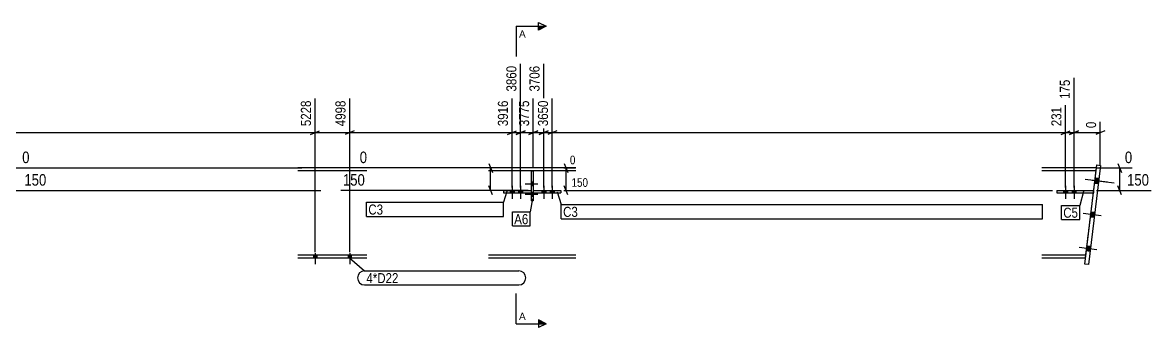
# Model space of a CAD drawing. Header units: millimetres. Extents: x 20 to 109594, y 16 to 5254.
# Drawn here: x 63659 to 71176, y 1394 to 3424 of the extents above; entities that cross this region are included whole.
import ezdxf

# ---------------------------------------------------------------- set-up
doc = ezdxf.new("R2010")
doc.units = ezdxf.units.MM
doc.linetypes.add('DXK_LINE_DOT2', pattern=[3.9198, 1.9599, -1.9599])
for name, color, linetype in [('MÅLSÆTNING', 7, 'Continuous'), ('STÅL', 7, 'Continuous'), ('TEKST', 7, 'Continuous')]:
    doc.layers.add(name, color=color, linetype=linetype)
doc.styles.add('Arial', font='ARIAL.TTF', dxfattribs={"height": 0.2})
doc.styles.add('Arial Narrow', font='ARIALN.TTF', dxfattribs={"height": 0.2})

msp = doc.modelspace()

# ---------------------------------------------------------------- hatches: boundary and pattern name
at = {"layer": 'STÅL', "linetype": 'Continuous'}
for color, points in [(4, [(67060.1, 2335.7), (67060.1, 2361.7), (67045.1, 2361.7), (67045.1, 2335.7)]), (96, [(70822.8, 2352.5), (70826.8, 2385.2), (70802, 2388.3), (70798, 2355.5)]), (96, [(70822.8, 2352.5), (70826.8, 2385.2), (70802, 2388.3), (70798, 2355.5)]), (96, [(66932.2, 2306.2), (66906.2, 2306.2), (66906.2, 2291.2), (66932.2, 2291.2)]), (96, [(66988.6, 2306.2), (66962.6, 2306.2), (66962.6, 2291.2), (66988.6, 2291.2)]), (4, [(67060.1, 2265.7), (67060.1, 2291.7), (67045.1, 2291.7), (67045.1, 2265.7)]), (96, [(67142.7, 2306.2), (67116.7, 2306.2), (67116.7, 2291.2), (67142.7, 2291.2)]), (96, [(67199, 2306.2), (67173, 2306.2), (67173, 2291.2), (67199, 2291.2)]), (96, [(70617.4, 2306.2), (70591.4, 2306.2), (70591.4, 2291.2), (70617.4, 2291.2)]), (96, [(70673.8, 2306.2), (70647.8, 2306.2), (70647.8, 2291.2), (70673.8, 2291.2)]), (96, [(70774.2, 2162), (70770.2, 2129.2), (70795, 2126.2), (70799, 2158.9)]), (96, [(70774.2, 2162), (70770.2, 2129.2), (70795, 2126.2), (70799, 2158.9)]), (96, [(70746.4, 1935.7), (70742.4, 1902.9), (70767.2, 1899.9), (70771.2, 1932.6)]), (96, [(70746.4, 1935.7), (70742.4, 1902.9), (70767.2, 1899.9), (70771.2, 1932.6)]), (4, [(65618.5, 1875.2), (65596.5, 1875.2), (65596.5, 1856.2), (65618.5, 1856.2)]), (4, [(65618.5, 1875.2), (65596.5, 1875.2), (65596.5, 1856.2), (65618.5, 1856.2)]), (4, [(65848.5, 1875.2), (65826.5, 1875.2), (65826.5, 1856.2), (65848.5, 1856.2)]), (4, [(65848.5, 1875.2), (65826.5, 1875.2), (65826.5, 1856.2), (65848.5, 1856.2)])]:
    msp.add_hatch(color=color, dxfattribs=at).paths.add_polyline_path(points)
at = {"layer": 'TEKST', "linetype": 'Continuous'}
for points in [[(67095.1, 3373.8), (67095.1, 3398.8), (67145.1, 3398.8)], [(67095.1, 1419), (67095.1, 1444), (67145.1, 1419)]]:
    msp.add_hatch(color=30, dxfattribs=at).paths.add_polyline_path(points)

# ---------------------------------------------------------------- linework, layer by layer
at = {"layer": 'MÅLSÆTNING', "color": 7, "linetype": 'Continuous'}
for p, q in [((66975.6, 2326.2), (66975.6, 3148.4)), ((67129.7, 2326.2), (67129.7, 3148.4)), ((70660.8, 2326.2), (70660.8, 3056.7)), ((70660.8, 2326.2), (70660.8, 3056.7)), ((67060.1, 2457.2), (67060.1, 2917.4)), ((67186, 2326.2), (67186, 2917.4)), ((67186, 2326.2), (67186, 2917.4)), ((70604.4, 2326.2), (70604.4, 2874.7)), ((70835.5, 2476.2), (70835.5, 2763.9)), ((63500.8, 2691.2), (65607.5, 2691.2)), ((65577.5, 2679.2), (65637.5, 2703.2)), ((65577.5, 2679.2), (65637.5, 2703.2)), ((65607.5, 2691.2), (65837.5, 2691.2)), ((65867.5, 2703.2), (65807.5, 2679.2)), ((65867.5, 2703.2), (65807.5, 2679.2)), ((66945.6, 2679.2), (67005.6, 2703.2)), ((66975.6, 2691.2), (67060.1, 2691.2)), ((67030.1, 2679.2), (67090.1, 2703.2)), ((67090.1, 2703.2), (67030.1, 2679.2)), ((67060.1, 2691.2), (67129.7, 2691.2)), ((67159.7, 2703.2), (67099.7, 2679.2)), ((67099.7, 2679.2), (67159.7, 2703.2)), ((67129.7, 2691.2), (67186, 2691.2)), ((67216, 2703.2), (67156, 2679.2)), ((67216, 2703.2), (67156, 2679.2)), ((67186, 2691.2), (70604.4, 2691.2)), ((70574.4, 2679.2), (70634.4, 2703.2)), ((70574.4, 2679.2), (70634.4, 2703.2)), ((70604.4, 2691.2), (70660.8, 2691.2)), ((70630.8, 2679.2), (70690.8, 2703.2)), ((70660.8, 2691.2), (70835.5, 2691.2)), ((70865.5, 2703.2), (70805.5, 2679.2)), ((66764.1, 2486.2), (66788.1, 2426.2)), ((67266, 2486.2), (67290, 2426.2)), ((70953.3, 2486.2), (70977.3, 2426.2)), ((63578.6, 2456.2), (65519.5, 2456.2)), ((66853.5, 2456.2), (65904.4, 2456.2)), ((66776.1, 2306.2), (66776.1, 2456.2)), ((67263.9, 2456.2), (67340.5, 2456.2)), ((67278, 2306.2), (67278, 2456.2)), ((70810.1, 2456.2), (71048, 2456.2)), ((70965.3, 2306.2), (70965.3, 2456.2)), ((66788.1, 2276.2), (66764.1, 2336.2)), ((67290, 2276.2), (67266, 2336.2)), ((70977.3, 2276.2), (70953.3, 2336.2)), ((63321.9, 2306.2), (65646.1, 2306.2)), ((67025, 2306.2), (65777.8, 2306.2)), ((67263.9, 2306.2), (70518.3, 2306.2)), ((70810.1, 2306.2), (71174.7, 2306.2))]:
    msp.add_line(p, q, dxfattribs=at)
at = {"layer": 'STÅL', "color": 2, "linetype": 'Continuous'}
for p, q in [((65952.5, 2456.2), (65492.5, 2456.2)), ((65952.5, 2437.2), (65492.5, 2437.2)), ((67343.9, 2456.2), (66761.4, 2456.2)), ((67045.1, 2437.2), (66761.4, 2437.2)), ((67343.9, 2437.2), (67060.1, 2437.2)), ((70810.4, 2456.2), (70446.6, 2456.2)), ((70808, 2437.2), (70446.6, 2437.2)), ((70731.6, 1815.1), (70812.8, 2476.1)), ((70837.6, 2473.1), (70756.4, 1812)), ((70812.8, 2476.1), (70837.6, 2473.1)), ((65952.5, 1875.2), (65492.5, 1875.2)), ((65952.5, 1856.2), (65492.5, 1856.2)), ((67343.9, 1875.2), (66761.4, 1875.2)), ((67343.9, 1856.2), (66761.4, 1856.2)), ((70739, 1875.2), (70446.6, 1875.2)), ((70736.7, 1856.2), (70446.6, 1856.2)), ((70756.4, 1812), (70731.6, 1815.1))]:
    msp.add_line(p, q, dxfattribs=at)
at = {"layer": 'STÅL', "color": 7, "linetype": 'DXK_LINE_DOT2'}
for p, q in [((67060.1, 2437.2), (67045.1, 2437.2)), ((70736.7, 1856.2), (70810.4, 2456.2))]:
    msp.add_line(p, q, dxfattribs=at)
at = {"layer": 'STÅL', "color": 4, "linetype": 'Continuous'}
for p, q in [((67045.1, 2437.2), (67060.1, 2437.2)), ((67045.1, 2437.2), (67045.1, 2237.2)), ((67060.1, 2437.2), (67060.1, 2237.2)), ((67090.1, 2348.7), (67005.1, 2348.7)), ((67060.1, 2361.7), (67045.1, 2361.7)), ((67060.1, 2335.7), (67045.1, 2335.7)), ((66861.4, 2306.2), (67045, 2306.2)), ((66861.4, 2306.2), (66861.4, 2291.2)), ((66861.4, 2291.2), (67045, 2291.2)), ((66974.1, 2306.2), (66974.1, 2291.2)), ((67090.1, 2278.7), (67005.1, 2278.7)), ((67045, 2306.2), (67045, 2291.2)), ((67060.1, 2291.7), (67045.1, 2291.7)), ((67060.1, 2265.7), (67045.1, 2265.7)), ((67060.2, 2306.2), (67243.9, 2306.2)), ((67060.2, 2306.2), (67060.2, 2291.2)), ((67060.2, 2291.2), (67243.9, 2291.2)), ((67131.2, 2306.2), (67131.2, 2291.2)), ((67243.9, 2306.2), (67243.9, 2291.2)), ((70546.6, 2306.2), (70790.1, 2306.2)), ((70546.6, 2306.2), (70546.6, 2291.2)), ((70546.6, 2291.2), (70790.1, 2291.2)), ((70659.3, 2306.2), (70659.3, 2291.2)), ((70790.1, 2306.2), (70790.1, 2291.2)), ((67060.1, 2237.2), (67045.1, 2237.2)), ((65607.5, 1888.2), (65607.5, 1815.2)), ((65607.5, 1888.2), (65607.5, 1815.2)), ((65837.5, 1888.2), (65837.5, 1815.2)), ((65837.5, 1888.2), (65837.5, 1815.2)), ((65596.5, 1875.2), (65596.5, 1856.2)), ((65596.5, 1875.2), (65596.5, 1856.2)), ((65618.5, 1875.2), (65618.5, 1856.2)), ((65618.5, 1875.2), (65618.5, 1856.2)), ((65826.5, 1875.2), (65826.5, 1856.2)), ((65826.5, 1875.2), (65826.5, 1856.2)), ((65848.5, 1875.2), (65848.5, 1856.2)), ((65848.5, 1875.2), (65848.5, 1856.2))]:
    msp.add_line(p, q, dxfattribs=at)
at = {"layer": 'STÅL', "color": 96, "linetype": 'Continuous'}
for p, q in [((66919.2, 2336.2), (66919.2, 2251.2)), ((66975.6, 2336.2), (66975.6, 2251.2)), ((67129.7, 2336.2), (67129.7, 2251.2)), ((67186, 2336.2), (67186, 2251.2)), ((70604.4, 2336.2), (70604.4, 2251.2)), ((70660.8, 2336.2), (70660.8, 2251.2)), ((70883.4, 2361.6), (70735.5, 2379.8)), ((70781.1, 2374.2), (70929, 2356)), ((70822.8, 2352.5), (70798, 2355.5)), ((70798, 2355.5), (70822.8, 2352.5)), ((70826.8, 2385.2), (70802, 2388.3)), ((70802, 2388.3), (70826.8, 2385.2)), ((66906.2, 2306.2), (66906.2, 2291.2)), ((66932.2, 2306.2), (66932.2, 2291.2)), ((66962.6, 2306.2), (66962.6, 2291.2)), ((66988.6, 2306.2), (66988.6, 2291.2)), ((67116.7, 2306.2), (67116.7, 2291.2)), ((67142.7, 2306.2), (67142.7, 2291.2)), ((67173, 2306.2), (67173, 2291.2)), ((67199, 2306.2), (67199, 2291.2)), ((70591.4, 2306.2), (70591.4, 2291.2)), ((70617.4, 2306.2), (70617.4, 2291.2)), ((70647.8, 2306.2), (70647.8, 2291.2)), ((70673.8, 2306.2), (70673.8, 2291.2)), ((70840.7, 2137.2), (70722.6, 2151.7)), ((70840.7, 2137.2), (70722.6, 2151.7)), ((70795, 2126.2), (70770.2, 2129.2)), ((70795, 2126.2), (70770.2, 2129.2)), ((70799, 2158.9), (70774.2, 2162)), ((70799, 2158.9), (70774.2, 2162)), ((70812.9, 1910.9), (70694.8, 1925.4)), ((70812.9, 1910.9), (70694.8, 1925.4)), ((70767.2, 1899.9), (70742.4, 1902.9)), ((70767.2, 1899.9), (70742.4, 1902.9)), ((70771.2, 1932.6), (70746.4, 1935.7)), ((70771.2, 1932.6), (70746.4, 1935.7))]:
    msp.add_line(p, q, dxfattribs=at)
at = {"layer": 'TEKST', "color": 30, "linetype": 'Continuous'}
for p, q in [((67095.1, 3373.8), (67095.1, 3423.8)), ((67095.1, 3423.8), (67145.1, 3398.8)), ((67145.1, 3398.8), (67095.1, 3373.8)), ((67145.1, 1419), (67095.1, 1444)), ((67095.1, 1444), (67095.1, 1394)), ((67145.1, 1419), (67095.1, 1394))]:
    msp.add_line(p, q, dxfattribs=at)
at = {"layer": 'TEKST', "color": 7, "linetype": 'Continuous'}
msp.add_line((70451.6, 2118), (70451.6, 2212), dxfattribs=at)

# ---------------------------------------------------------------- wipeouts: each hides what was drawn before it
at = {"color": 0, "linetype": 'Continuous'}
for points in [[(67009.5, 3323.8), (67009.5, 3373.8), (66965.1, 3373.8), (66965.1, 3323.8)], [(67009.5, 1444), (67009.5, 1494), (66965.1, 1494), (66965.1, 1444)]]:
    msp.add_wipeout(points, dxfattribs=at).dxf.layer = 'TEKST'
at = {"color": 0}
for points in [[(66848.8, 2145.6), (66848.8, 2215.6), (65961.9, 2215.6), (65961.9, 2145.6)], [(67356.9, 2130), (67356.9, 2200), (67258.8, 2200), (67258.8, 2130)], [(67026.9, 2081.5), (67026.9, 2151.5), (66933.1, 2151.5), (66933.1, 2081.5)], [(66951.1, 1688.8), (66951.1, 1758.8), (65949, 1758.8), (65949, 1688.8)]]:
    msp.add_wipeout(points, dxfattribs=at).dxf.layer = 'TEKST'

# ---------------------------------------------------------------- next in the draw order: linework, layer by layer
at = {"layer": 'TEKST', "color": 7, "linetype": 'Continuous'}
for p, q in [((66945.1, 3398.8), (66945.1, 3198.8)), ((66945.1, 3398.8), (67145.1, 3398.8)), ((66945.1, 1419), (66945.1, 1619)), ((66945.1, 1419), (67145.1, 1419))]:
    msp.add_line(p, q, dxfattribs=at)

# ---------------------------------------------------------------- next in the draw order: texts
at = {"layer": 'TEKST', "color": 3, "linetype": 'Continuous', "style": 'Arial'}
for p in [(66965.1, 3323.8), (66965.1, 1444)]:
    msp.add_text('A', height=47.8, dxfattribs=at).set_placement(p)

# ---------------------------------------------------------------- next in the draw order: wipeouts: each hides what was drawn before it
at = {"color": 0, "linetype": 'Continuous'}
for points in [[(67115.7, 3149.6), (67017.7, 3149.6), (67017.7, 2951), (67115.7, 2951)], [(70646.8, 3058), (70548.8, 3058), (70548.8, 2902), (70646.8, 2902)], [(70821.5, 2777.9), (70723.5, 2777.9), (70723.5, 2707.2), (70821.5, 2707.2)], [(65535.5, 2472.2), (65535.5, 2584.2), (63640.9, 2584.2), (63640.9, 2472.2)], [(65969.2, 2472.2), (65969.2, 2584.2), (65888.4, 2584.2), (65888.4, 2472.2)], [(71064, 2472.2), (71064, 2584.2), (70983.3, 2584.2), (70983.3, 2472.2)], [(67352.5, 2468.2), (67352.5, 2552.2), (67292, 2552.2), (67292, 2468.2)], [(65647.6, 2322.2), (65647.6, 2434.2), (63655.4, 2434.2), (63655.4, 2322.2)], [(65954.6, 2322.2), (65954.6, 2434.2), (65776.4, 2434.2), (65776.4, 2322.2)], [(71176.1, 2322.2), (71176.1, 2434.2), (70997.8, 2434.2), (70997.8, 2322.2)], [(70519.3, 2318.2), (70519.3, 2402.2), (67302.9, 2402.2), (67302.9, 2318.2)]]:
    msp.add_wipeout(points, dxfattribs=at).dxf.layer = 'MÅLSÆTNING'
at = {"color": 0}
for points in [[(66848.8, 2145.6), (66848.8, 2215.6), (65961.9, 2215.6), (65961.9, 2145.6)], [(67356.9, 2130), (67356.9, 2200), (67258.8, 2200), (67258.8, 2130)], [(70687.2, 2124.5), (70687.2, 2194.5), (70589.1, 2194.5), (70589.1, 2124.5)], [(67026.9, 2081.5), (67026.9, 2151.5), (66933.1, 2151.5), (66933.1, 2081.5)], [(66951.1, 1688.8), (66951.1, 1758.8), (65949, 1758.8), (65949, 1688.8)]]:
    msp.add_wipeout(points, dxfattribs=at).dxf.layer = 'TEKST'

# ---------------------------------------------------------------- next in the draw order: linework, layer by layer
at = {"layer": 'MÅLSÆTNING', "color": 7, "linetype": 'Continuous'}
for p, q in [((67129.7, 2326.2), (67129.7, 3148.4)), ((65607.5, 1895.2), (65607.5, 2917.4)), ((65607.5, 1895.2), (65607.5, 2917.4)), ((65837.5, 1895.2), (65837.5, 2917.4)), ((65837.5, 1895.2), (65837.5, 2917.4)), ((67060.1, 2457.2), (67060.1, 2917.4)), ((70604.4, 2326.2), (70604.4, 2874.7)), ((70690.8, 2703.2), (70630.8, 2679.2))]:
    msp.add_line(p, q, dxfattribs=at)
at = {"layer": 'TEKST', "color": 7, "linetype": 'Continuous'}
for p, q in [((66884.8, 2298.4), (66860.8, 2227.6)), ((67218.1, 2297.3), (67246.8, 2212)), ((65949.9, 2227.6), (66860.8, 2227.6)), ((65949.9, 2133.6), (65949.9, 2227.6)), ((66860.8, 2133.6), (66860.8, 2227.6)), ((67054.7, 2249.8), (67038.9, 2163.5)), ((67246.8, 2212), (70451.6, 2212)), ((67246.8, 2118), (67246.8, 2212)), ((65949.9, 2133.6), (66860.8, 2133.6)), ((66921.1, 2163.5), (67038.9, 2163.5)), ((66921.1, 2069.5), (66921.1, 2163.5)), ((67038.9, 2069.5), (67038.9, 2163.5)), ((67246.8, 2118), (70451.6, 2118)), ((66921.1, 2069.5), (67038.9, 2069.5)), ((65836.4, 1857.8), (65937, 1770.8)), ((65937, 1770.8), (66963.1, 1770.8)), ((65937, 1676.8), (66963.1, 1676.8))]:
    msp.add_line(p, q, dxfattribs=at)
for centre, start, end in [((65937, 1723.8), 90, 270), ((66963.1, 1723.8), 270, 90)]:
    msp.add_arc(centre, 47, start, end, dxfattribs=at)

# ---------------------------------------------------------------- next in the draw order: texts
at = {"layer": 'MÅLSÆTNING', "color": 3, "linetype": 'Continuous', "style": 'Arial Narrow'}
for s, height, p in [('3706', 66.81, (67101.7, 2965)), ('175', 66.81, (70632.8, 2916)), ('0', 66.8, (70807.5, 2721.2))]:
    msp.add_text(s, height=height, rotation=90.00021, dxfattribs=at).set_placement(p)
for s, height, p in [('0', 76.4, (63656.9, 2488.2)), ('0', 76.4, (65904.4, 2488.2)), ('0', 76.4, (70999.3, 2488.2)), ('0', 57.3, (67304, 2480.2)), ('150', 76.35, (63671.4, 2338.2)), ('150', 76.35, (65792.4, 2338.2)), ('150', 76.35, (71013.8, 2338.2)), ('150', 57.27, (67314.9, 2330.2))]:
    msp.add_text(s, height=height, dxfattribs=at).set_placement(p)
at = {"layer": 'TEKST', "color": 3, "style": 'Arial Narrow'}
for s, p in [('C3', (65961.9, 2145.6)), ('C3', (67258.8, 2130)), ('A6', (66933.1, 2081.5)), ('4*D22', (65949, 1688.8))]:
    msp.add_text(s, height=66.81, dxfattribs=at).set_placement(p)

# ---------------------------------------------------------------- next in the draw order: wipeouts: each hides what was drawn before it
at = {"color": 0}
msp.add_wipeout([(70687.2, 2124.5), (70687.2, 2194.5), (70589.1, 2194.5), (70589.1, 2124.5)], dxfattribs=at).dxf.layer = 'TEKST'

# ---------------------------------------------------------------- next in the draw order: linework, layer by layer
at = {"layer": 'TEKST', "color": 7, "linetype": 'Continuous'}
for p, q in [((70723, 2298.6), (70699.2, 2206.5)), ((70577.1, 2206.5), (70699.2, 2206.5)), ((70577.1, 2112.5), (70577.1, 2206.5)), ((70699.2, 2112.5), (70699.2, 2206.5)), ((70577.1, 2112.5), (70699.2, 2112.5))]:
    msp.add_line(p, q, dxfattribs=at)

# ---------------------------------------------------------------- next in the draw order: texts
at = {"layer": 'TEKST', "color": 3, "style": 'Arial Narrow'}
msp.add_text('C5', height=66.81, dxfattribs=at).set_placement((70589.1, 2124.5))

# ---------------------------------------------------------------- next in the draw order: wipeouts: each hides what was drawn before it
at = {"color": 0, "linetype": 'Continuous'}
for points in [[(65593.5, 2918.6), (65495.5, 2918.6), (65495.5, 2720), (65593.5, 2720)], [(67046.1, 2918.6), (66948.1, 2918.6), (66948.1, 2720), (67046.1, 2720)], [(70590.4, 2876), (70492.4, 2876), (70492.4, 2720), (70590.4, 2720)]]:
    msp.add_wipeout(points, dxfattribs=at).dxf.layer = 'MÅLSÆTNING'

# ---------------------------------------------------------------- next in the draw order: linework, layer by layer
at = {"layer": 'MÅLSÆTNING', "color": 7, "linetype": 'Continuous'}
for p, q in [((66975.6, 2326.2), (66975.6, 3148.4)), ((66919.2, 2326.2), (66919.2, 2917.4)), ((65837.5, 2691.2), (66919.2, 2691.2)), ((66889.2, 2679.2), (66949.2, 2703.2)), ((66889.2, 2679.2), (66949.2, 2703.2)), ((66919.2, 2691.2), (66975.6, 2691.2)), ((67005.6, 2703.2), (66945.6, 2679.2))]:
    msp.add_line(p, q, dxfattribs=at)

# ---------------------------------------------------------------- next in the draw order: texts
at = {"layer": 'MÅLSÆTNING', "color": 3, "linetype": 'Continuous', "style": 'Arial Narrow'}
for s, p in [('5228', (65579.5, 2734)), ('3775', (67032.1, 2734)), ('231', (70576.4, 2734))]:
    msp.add_text(s, height=66.81, rotation=90.00021, dxfattribs=at).set_placement(p)

# ---------------------------------------------------------------- next in the draw order: wipeouts: each hides what was drawn before it
at = {"color": 0, "linetype": 'Continuous'}
msp.add_wipeout([(67172, 2918.6), (67074, 2918.6), (67074, 2720), (67172, 2720)], dxfattribs=at).dxf.layer = 'MÅLSÆTNING'

# ---------------------------------------------------------------- next in the draw order: texts
at = {"layer": 'MÅLSÆTNING', "color": 3, "linetype": 'Continuous', "style": 'Arial Narrow'}
msp.add_text('3650', height=66.81, rotation=90.00021, dxfattribs=at).set_placement((67158, 2734))

# ---------------------------------------------------------------- next in the draw order: wipeouts: each hides what was drawn before it
at = {"color": 0, "linetype": 'Continuous'}
for points in [[(66961.6, 3149.6), (66863.6, 3149.6), (66863.6, 2951), (66961.6, 2951)], [(65823.5, 2918.6), (65725.5, 2918.6), (65725.5, 2720), (65823.5, 2720)]]:
    msp.add_wipeout(points, dxfattribs=at).dxf.layer = 'MÅLSÆTNING'

# ---------------------------------------------------------------- next in the draw order: linework, layer by layer
at = {"layer": 'MÅLSÆTNING', "color": 7, "linetype": 'Continuous'}
msp.add_line((66919.2, 2326.2), (66919.2, 2917.4), dxfattribs=at)

# ---------------------------------------------------------------- next in the draw order: texts
at = {"layer": 'MÅLSÆTNING', "color": 3, "linetype": 'Continuous', "style": 'Arial Narrow'}
for s, p in [('3860', (66947.6, 2965)), ('4998', (65809.5, 2734))]:
    msp.add_text(s, height=66.81, rotation=90.00021, dxfattribs=at).set_placement(p)

# ---------------------------------------------------------------- next in the draw order: wipeouts: each hides what was drawn before it
at = {"color": 0, "linetype": 'Continuous'}
msp.add_wipeout([(66905.2, 2918.6), (66807.2, 2918.6), (66807.2, 2720), (66905.2, 2720)], dxfattribs=at).dxf.layer = 'MÅLSÆTNING'

# ---------------------------------------------------------------- next in the draw order: texts
at = {"layer": 'MÅLSÆTNING', "color": 3, "linetype": 'Continuous', "style": 'Arial Narrow'}
msp.add_text('3916', height=66.81, rotation=90.00021, dxfattribs=at).set_placement((66891.2, 2734))

doc.saveas('drawing.dxf')
